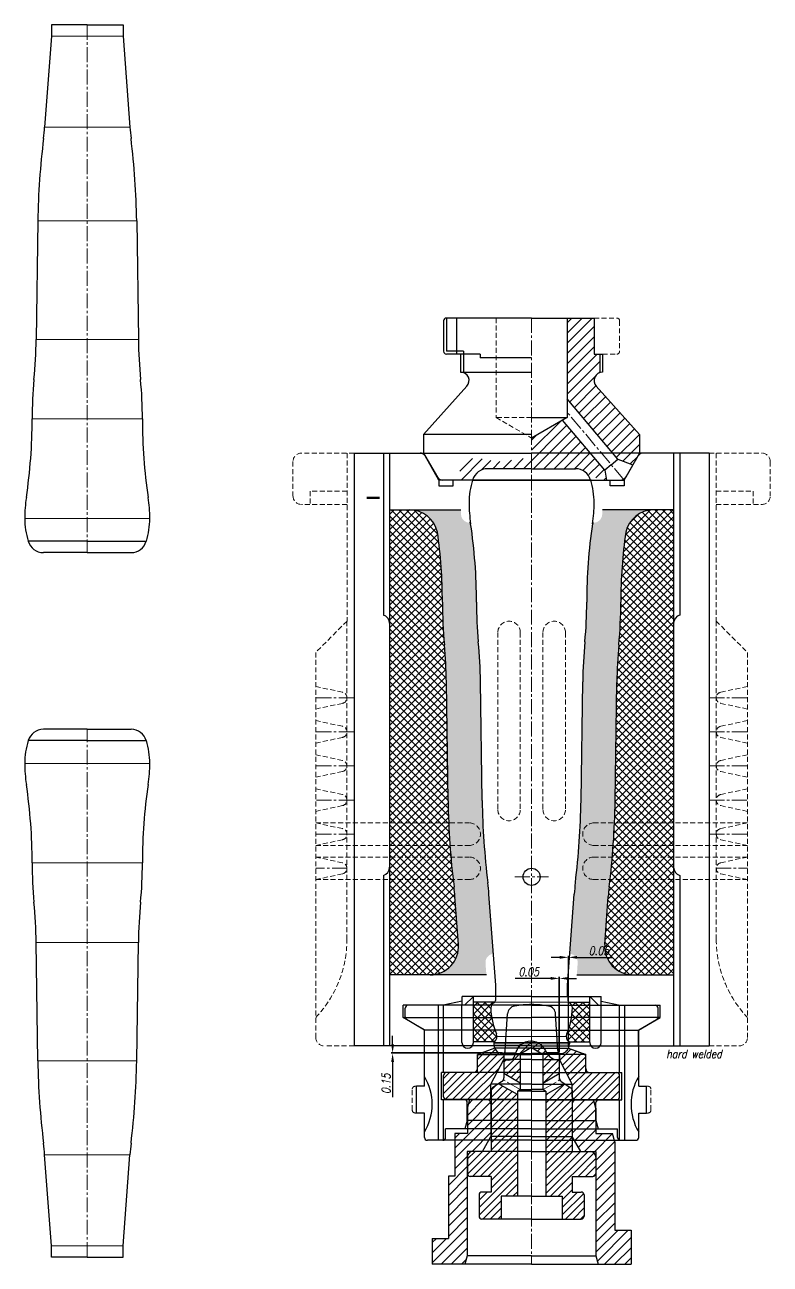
# Model space of a CAD drawing. Extents: x 459 to 1212, y 12 to 613.
# Drawn here: x 949.7 to 1212.1, y 41.4 to 477.5 of the extents above; entities that cross this region are included whole.
import ezdxf

# ---------------------------------------------------------------- set-up
doc = ezdxf.new("R2010")
doc.units = 0
doc.header["$LTSCALE"] = 7
doc.header["$MEASUREMENT"] = 0
doc.linetypes.add('CENTER2', pattern=[1.125, 0.75, -0.125, 0.125, -0.125])
doc.linetypes.add('HIDDEN', pattern=[0.375, 0.25, -0.125])
doc.layers.get('0').update_dxf_attribs({"linetype": 'CONTINUOUS', "lineweight": 15})
for name, color, linetype, lineweight in [('1', 1, 'CENTER2', 15), ('2', 2, 'HIDDEN', 15), ('3', 3, 'CONTINUOUS', 30), ('4', 5, 'CONTINUOUS', 50), ('8', 252, 'CONTINUOUS', 15)]:
    doc.layers.add(name, color=color, linetype=linetype, lineweight=lineweight)
doc.styles.add('ITALICT', font='ITALICT.shx', dxfattribs={"width": 0.8, "height": 3})
doc.dimstyles.get("Standard").update_dxf_attribs({"dimtxt": 3, "dimasz": 3, "dimexe": 0.5, "dimexo": 0.5, "dimgap": 0.8, "dimtad": 1, "dimdsep": 46, "dimtxsty": 'ITALICT', "dimcen": 0.09, "dimazin": 2, "dimtfac": 1, "dimtmove": 0, "dimatfit": 3, "dimfxl": 1, "dimtolj": 1, "dimtzin": 0, "dimarcsym": 0})

# ---------------------------------------------------------------- blocks, each defined once
blk = doc.blocks.new('PREDKALUP1')
at = {"layer": '8'}
h = blk.add_hatch(dxfattribs=at)
h.set_pattern_fill('ANSI37', color=256, scale=15)
h.set_pattern_definition([(45, (-399.1145, 0), (-1.3258252, 1.3258252), []), (135, (-399.1145, 0), (-1.3258252, -1.3258252), [])])
h.paths.add_polyline_path([(1285.85, 204.45), (1285.25, 246.15, 0.013271), (1284.88, 255.1), (1265.25, 269.06), (1265.25, 196.68), (1286.07, 196.68, -0.006987)])
h.paths.add_polyline_path([(1286.52, 188.75, -0.007136), (1286.07, 196.68), (1265.25, 196.68), (1265.25, 192.99), (1276.29, 188.75)])
h.paths.add_polyline_path([(1286.84, 184.68, -0.000027), (1286.84, 184.71), (1276.29, 188.75), (1265.25, 188.75), (1265.25, 184.68)])
h.paths.add_polyline_path([(1287.63, 176.75, -0.00716), (1286.84, 184.68), (1265.25, 184.68), (1265.25, 181.11), (1265.25, 176.75)])
h.paths.add_polyline_path([(1279.54, 143.22, 0.435851), (1289.51, 153.95), (1288.28, 170.74, 0.012585), (1287.94, 174.15, -0.002358), (1287.63, 176.75), (1265.25, 176.75), (1265.25, 143.22)])
h.paths.add_polyline_path([(1365.25, 176.75), (1342.86, 176.75, -0.002358), (1342.55, 174.15, 0.012585), (1342.22, 170.74), (1340.98, 153.95, 0.435851), (1350.96, 143.22), (1365.25, 143.22)])
h.paths.add_polyline_path([(1365.25, 181.11), (1365.25, 184.68), (1343.66, 184.68, -0.00716), (1342.86, 176.75), (1365.25, 176.75)])
h.paths.add_polyline_path([(1365.25, 188.75), (1343.98, 188.75, -0.003673), (1343.66, 184.68), (1365.25, 184.68)])
h.paths.add_polyline_path([(1365.25, 196.68), (1344.43, 196.68, -0.007136), (1343.98, 188.75), (1365.25, 188.75)])
h.paths.add_polyline_path([(1365.25, 196.68), (1365.25, 236.06), (1365.25, 266.93), (1365.25, 306.82), (1358.15, 306.82, 0.350126), (1348.4, 299.04, 0.03547), (1346.65, 274.32, -0.023169), (1345.95, 259.33, 0.019571), (1345.25, 246.15), (1344.65, 204.45, -0.006987), (1344.43, 196.68)])
h.paths.add_polyline_path([(1265.25, 192.99), (1265.25, 188.75), (1276.29, 188.75)])
h.paths.add_polyline_path([(1276.29, 188.75), (1286.84, 184.71, -0.003646), (1286.52, 188.75)])
h.paths.add_polyline_path([(1284.54, 259.33, -0.023169), (1283.85, 274.32, 0.03547), (1282.09, 299.04, 0.350126), (1272.34, 306.82), (1265.25, 306.82), (1265.25, 269.06), (1284.88, 255.1, 0.006298)])
h.paths.add_polyline_path([(1273.17, 237.52), (1273.17, 247.24), (1277.67, 247.24), (1277.67, 237.52)], flags=24)
h.paths.add_polyline_path([(1280.59, 160.26), (1286.14, 153.56), (1281.52, 149.73), (1275.97, 156.43)], flags=24)
h.paths.add_polyline_path([(1353.8, 237.52), (1353.8, 247.24), (1358.3, 247.24), (1358.3, 237.52)], flags=24)
h.paths.add_polyline_path([(1265.26, 297.49), (1271.65, 303.39), (1275.72, 298.99), (1269.33, 293.08)], flags=24)
h = blk.add_hatch(dxfattribs=at)
h.set_pattern_fill('DOTS', color=256, scale=15)
h.set_pattern_definition([(0, (-399.1145, 0), (0.46875, 0.9375), [0, -0.9375])])
h.paths.add_polyline_path([(1293.28, 184.68, -0.414214), (1297.25, 180.72, -0.414214), (1293.28, 176.75), (1287.63, 176.75, 0.002358), (1287.94, 174.15, -0.012585), (1288.28, 170.74), (1289.51, 153.95, -0.435851), (1279.54, 143.22), (1299.33, 143.22), (1299.02, 147.41, -0.414214), (1301.79, 150.62), (1300.25, 171.62, 0.012585), (1299.85, 175.63, -0.027321), (1297.85, 204.62), (1297.25, 246.32, 0.019571), (1296.49, 260.44, -0.023169), (1295.85, 274.32, 0.037092), (1293.8, 301.93, -0.001959), (1293.74, 302.32), (1293.41, 302.32, -0.390947), (1290.42, 305.08, -0.008225), (1290.31, 306.82), (1272.34, 306.82, -0.350126), (1282.09, 299.04, -0.03547), (1283.85, 274.32, 0.023169), (1284.54, 259.33, -0.000981), (1284.6, 258.67, -0.018589), (1285.25, 246.15), (1285.85, 204.45, 0.006987), (1286.07, 196.68), (1293.28, 196.68, -1), (1293.28, 188.75), (1286.52, 188.75, 0.003646), (1286.84, 184.68), (1286.91, 184.68)])
h.paths.add_polyline_path([(1293.28, 188.75, 1), (1293.28, 196.68), (1286.07, 196.68, 0.007136), (1286.52, 188.75)])
h.paths.add_polyline_path([(1293.28, 176.75, 0.414214), (1297.25, 180.72), (1286.91, 184.68), (1286.84, 184.68, 0.00716), (1287.63, 176.75)])
h.paths.add_polyline_path([(1297.25, 180.72, 0.414214), (1293.28, 184.68), (1286.91, 184.68)])
h.paths.add_polyline_path([(1336.7, 301.93, 0.037092), (1334.65, 274.32, -0.009196), (1334.55, 268.8, -0.01397), (1334, 260.44, 0.019571), (1333.25, 246.32), (1332.65, 204.62, -0.027321), (1330.64, 175.63, 0.012585), (1330.25, 171.62), (1328.71, 150.62, -0.414214), (1331.48, 147.41), (1331.17, 143.22), (1350.96, 143.22, -0.435851), (1340.98, 153.95), (1342.22, 170.74, -0.012585), (1342.55, 174.15, 0.002358), (1342.86, 176.75), (1337.21, 176.75, -1), (1337.21, 184.68), (1343.66, 184.68, 0.003673), (1343.98, 188.75), (1337.21, 188.75, -1), (1337.21, 196.68), (1344.43, 196.68, 0.006987), (1344.65, 204.45), (1345.25, 246.15, -0.019571), (1345.95, 259.33, 0.023169), (1346.65, 274.32, -0.03547), (1348.4, 299.04, -0.350126), (1358.15, 306.82), (1340.19, 306.82, -0.008225), (1340.08, 305.08, -0.390947), (1337.09, 302.32), (1336.76, 302.32, -0.001959)])
h.paths.add_polyline_path([(1344.43, 196.68), (1337.21, 196.68, 1), (1337.21, 188.75), (1343.98, 188.75, 0.007136)])
h.paths.add_polyline_path([(1337.21, 184.68, 1), (1337.21, 176.75), (1342.86, 176.75, 0.00716), (1343.66, 184.68)])
h.paths.add_polyline_path([(1290.1, 235.2), (1290.1, 245.3), (1293.85, 245.3), (1293.85, 235.2)], flags=24)
h.paths.add_polyline_path([(1289.12, 244.92), (1289.12, 252.26), (1291.74, 252.26), (1291.74, 244.92)], flags=24)
h.paths.add_polyline_path([(1288.88, 231.4), (1294.04, 231.47), (1294.13, 225.48), (1288.97, 225.4)], flags=24)
h.paths.add_polyline_path([(1336.46, 244.82), (1336.46, 252.16), (1339.08, 252.16), (1339.08, 244.82)], flags=24)
h.paths.add_polyline_path([(1337.43, 235.2), (1337.43, 245.3), (1341.18, 245.3), (1341.18, 235.2)], flags=24)
at = {"layer": '1'}
for p, q in [((1315.25, 326.82), (1315.25, 118.22)), ((1252.63, 240.72), (1239.25, 240.72)), ((1377.87, 240.72), (1391.25, 240.72)), ((1252.63, 228.72), (1239.25, 228.72)), ((1377.87, 228.72), (1391.25, 228.72)), ((1252.63, 216.72), (1239.25, 216.72)), ((1377.87, 216.72), (1391.25, 216.72)), ((1252.63, 204.72), (1239.25, 204.72)), ((1377.87, 204.72), (1391.25, 204.72)), ((1252.63, 192.72), (1239.25, 192.72)), ((1377.87, 192.72), (1391.25, 192.72)), ((1250.25, 180.72), (1239.25, 180.72)), ((1380.25, 180.72), (1391.25, 180.72)), ((1309.37, 177.72), (1321.14, 177.72))]:
    blk.add_line(p, q, dxfattribs=at)
at = {"layer": '2'}
for p, q in [((1231.25, 323.82), (1231.25, 311.72)), ((1252.75, 326.82), (1234.25, 326.82)), ((1250.3, 326.82), (1250.3, 267.72)), ((1377.75, 326.82), (1396.25, 326.82)), ((1380.2, 326.82), (1380.2, 267.72)), ((1399.25, 323.82), (1399.25, 311.72)), ((1250.3, 313.42), (1237.3, 313.42)), ((1237.3, 313.42), (1237.3, 308.72)), ((1380.2, 313.42), (1393.2, 313.42)), ((1393.2, 313.42), (1393.2, 308.72)), ((1250.3, 308.72), (1234.25, 308.72)), ((1380.2, 308.72), (1396.25, 308.72)), ((1250.3, 267.72), (1239.25, 256.67)), ((1250.25, 267.67), (1250.25, 155.77)), ((1380.2, 267.72), (1391.25, 256.67)), ((1380.25, 267.67), (1380.25, 155.77)), ((1303.35, 263.72), (1303.35, 201.37)), ((1311.25, 263.72), (1311.25, 201.37)), ((1319.25, 263.72), (1319.25, 201.37)), ((1327.15, 263.72), (1327.15, 201.37)), ((1239.25, 256.67), (1239.25, 121.22)), ((1391.25, 256.67), (1391.25, 121.22)), ((1248.66, 242.68), (1239.25, 244.68)), ((1381.83, 242.68), (1391.25, 244.68)), ((1248.66, 238.76), (1239.25, 236.76)), ((1381.83, 238.76), (1391.25, 236.76)), ((1248.66, 230.68), (1239.25, 232.68)), ((1381.83, 230.68), (1391.25, 232.68)), ((1248.66, 226.76), (1239.25, 224.76)), ((1381.83, 226.76), (1391.25, 224.76)), ((1248.66, 218.68), (1239.25, 220.68)), ((1381.83, 218.68), (1391.25, 220.68)), ((1248.66, 214.76), (1239.25, 212.76)), ((1381.83, 214.76), (1391.25, 212.76)), ((1248.66, 206.68), (1239.25, 208.68)), ((1381.83, 206.68), (1391.25, 208.68)), ((1248.66, 202.76), (1239.25, 200.76)), ((1381.83, 202.76), (1391.25, 200.76)), ((1248.66, 194.68), (1239.25, 196.68)), ((1239.25, 196.68), (1293.28, 196.68)), ((1391.25, 196.68), (1337.21, 196.68)), ((1381.83, 194.68), (1391.25, 196.68)), ((1248.66, 190.76), (1239.25, 188.76)), ((1239.25, 188.75), (1293.28, 188.75)), ((1391.25, 188.75), (1337.21, 188.75)), ((1381.83, 190.76), (1391.25, 188.76)), ((1248.66, 182.68), (1239.25, 184.68)), ((1239.25, 184.68), (1293.28, 184.68)), ((1391.25, 184.68), (1337.21, 184.68)), ((1381.83, 182.68), (1391.25, 184.68)), ((1248.66, 178.76), (1239.25, 176.76)), ((1239.25, 176.75), (1293.28, 176.75)), ((1391.25, 176.75), (1337.21, 176.75)), ((1381.83, 178.76), (1391.25, 176.76)), ((1252.75, 118.22), (1242.25, 118.22)), ((1377.75, 118.22), (1388.25, 118.22))]:
    blk.add_line(p, q, dxfattribs=at)
for centre, radius, start, end in [((1234.25, 323.82), 3, 90, 180), ((1396.25, 323.82), 3, 0, 90), ((1234.25, 311.72), 3, 180, 270), ((1396.25, 311.72), 3, 270, 0), ((1307.3, 263.72), 3.95, 0, 180), ((1323.2, 263.72), 3.95, 0, 180), ((1248.25, 240.72), 2, 282, 78), ((1382.25, 240.72), 2, 102, 258), ((1248.25, 228.72), 2, 282, 78), ((1382.25, 228.72), 2, 102, 258), ((1248.25, 216.72), 2, 282, 78), ((1382.25, 216.72), 2, 102, 258), ((1248.25, 204.72), 2, 282, 78), ((1382.25, 204.72), 2, 102, 258), ((1307.3, 201.37), 3.95, 180, 0), ((1323.2, 201.37), 3.95, 180, 0), ((1293.28, 192.72), 3.96, 270, 90), ((1337.21, 192.72), 3.96, 90, 270), ((1248.25, 192.72), 2, 282, 78), ((1382.25, 192.72), 2, 102, 258), ((1293.28, 180.72), 3.96, 270, 90), ((1337.21, 180.72), 3.96, 90, 270), ((1248.25, 180.72), 2, 282, 78), ((1382.25, 180.72), 2, 102, 258), ((1210.25, 155.77), 40, 316.4688, 0), ((1420.25, 155.77), 40, 180, 223.5312), ((1242.25, 121.22), 3, 180, 270), ((1388.25, 121.22), 3, 270, 0)]:
    blk.add_arc(centre, radius, start, end, dxfattribs=at)
at = {"layer": '3'}
for p, q in [((1252.75, 326.82), (1252.75, 118.22)), ((1252.75, 326.82), (1315.25, 326.82)), ((1263.06, 326.82), (1263.06, 269.82)), ((1265.25, 326.82), (1265.25, 118.22)), ((1282.65, 317.32), (1277.74, 325.82)), ((1377.75, 326.82), (1315.25, 326.82)), ((1347.85, 317.32), (1352.76, 325.82)), ((1365.25, 326.82), (1365.25, 118.22)), ((1367.43, 326.82), (1367.43, 269.82)), ((1377.75, 326.82), (1377.75, 118.22)), ((1315.25, 317.32), (1282.65, 317.32)), ((1282.65, 317.32), (1282.65, 315.32)), ((1282.65, 315.32), (1287.65, 315.32)), ((1287.65, 315.32), (1287.65, 317.32)), ((1315.25, 317.32), (1347.85, 317.32)), ((1342.85, 315.32), (1342.85, 317.32)), ((1347.85, 315.32), (1342.85, 315.32)), ((1347.85, 317.32), (1347.85, 315.32)), ((1265.25, 306.82), (1290.31, 306.82)), ((1365.25, 306.82), (1340.19, 306.82)), ((1293.74, 302.32), (1293.41, 302.32)), ((1336.76, 302.32), (1337.09, 302.32)), ((1285.85, 204.45), (1285.25, 246.15)), ((1297.85, 204.62), (1297.25, 246.32)), ((1332.65, 204.62), (1333.25, 246.32)), ((1344.65, 204.45), (1345.25, 246.15)), ((1263.06, 178.22), (1263.06, 118.22)), ((1367.43, 178.22), (1367.43, 118.22)), ((1289.51, 153.95), (1288.28, 170.74)), ((1302.6, 139.62), (1300.25, 171.62)), ((1327.9, 139.62), (1330.25, 171.62)), ((1340.98, 153.95), (1342.22, 170.74)), ((1299.33, 143.22), (1265.25, 143.22)), ((1302.6, 135.62), (1302.6, 139.62)), ((1327.9, 135.62), (1327.9, 139.62)), ((1331.17, 143.22), (1365.25, 143.22)), ((1315.25, 135.62), (1290.75, 135.62)), ((1290.75, 132.52), (1290.75, 135.62)), ((1315.25, 135.62), (1339.75, 135.62)), ((1339.75, 132.52), (1339.75, 135.62)), ((1315.25, 132.52), (1270, 132.52)), ((1270, 128.21), (1270, 132.52)), ((1290.75, 134.02), (1284.09, 132.52)), ((1315.25, 132.52), (1360.5, 132.52)), ((1339.75, 134.02), (1346.4, 132.52)), ((1360.5, 128.21), (1360.5, 132.52)), ((1270, 128.21), (1315.25, 128.21)), ((1277.6, 123.82), (1270, 128.21)), ((1360.5, 128.21), (1315.25, 128.21)), ((1352.9, 123.82), (1360.5, 128.21)), ((1315.25, 123.82), (1277.6, 123.82)), ((1277.6, 118.22), (1277.6, 123.82)), ((1315.25, 123.82), (1352.9, 123.82)), ((1352.9, 118.22), (1352.9, 123.82)), ((1315.25, 118.22), (1252.75, 118.22)), ((1315.25, 118.22), (1377.75, 118.22))]:
    blk.add_line(p, q, dxfattribs=at)
blk.add_circle((1315.25, 177.72), 3, dxfattribs=at)
for centre, radius, start, end in [((1276.01, 324.82), 2, 30, 90), ((1354.49, 324.82), 2, 90, 150), ((1320.51, 309.32), 27.27, 162.9385, 180), ((1309.98, 309.32), 27.27, 0, 17.0615), ((1272.34, 296.82), 10, 12.8141, 90), ((1343.25, 309.32), 50, 180, 188.4969), ((1287.25, 309.32), 50, 351.5031, 0), ((1358.15, 296.82), 10, 90, 167.1859), ((1108.97, 274.32), 186.88, 0, 8.4969), ((1521.52, 274.32), 186.88, 171.5031, 180), ((1108.97, 274.32), 174.88, 0, 8.1257), ((1521.52, 274.32), 174.88, 171.8743, 180), ((1445.85, 274.32), 162, 180, 185.309), ((1445.85, 274.32), 150, 180, 185.309), ((1184.65, 274.32), 150, 354.691, 0), ((1184.65, 274.32), 162, 354.691, 0), ((1262.25, 266.93), 3, 0, 74.2131), ((1368.25, 266.93), 3, 105.7869, 180), ((1116.55, 243.72), 168.71, 0.8243, 5.309), ((1116.55, 243.72), 180.71, 0.8243, 5.309), ((1513.94, 243.72), 180.71, 174.691, 179.1757), ((1513.94, 243.72), 168.71, 174.691, 179.1757), ((1563.96, 208.45), 278.14, 180.8243, 187.0842), ((1563.96, 208.45), 266.14, 180.8243, 187.0842), ((1066.54, 208.45), 266.14, 352.9158, 359.1757), ((1066.54, 208.45), 278.14, 352.9158, 359.1757), ((1262.25, 181.11), 3, 285.7869, 0), ((1368.25, 181.11), 3, 180, 254.2131), ((1220.46, 165.76), 80, 4.2001, 7.0842), ((1410.03, 165.76), 80, 172.9158, 175.7999), ((1220.46, 165.76), 68, 4.2001, 7.0842), ((1410.03, 165.76), 68, 172.9158, 175.7999), ((1279.54, 153.22), 10, 270, 4.2001), ((1350.96, 153.22), 10, 175.7999, 270)]:
    blk.add_arc(centre, radius, start, end, dxfattribs=at)
at = {"layer": '4'}
blk.add_line((1261.72, 311.1), (1257.24, 311.1), dxfattribs=at)
at = {"layer": '8', "style": 'ITALICT', "width": 0.8}
blk.add_text('hard welded', height=3, dxfattribs=at).set_placement((1362.66, 113.9))
blk = doc.blocks.new('DNO_PREDKALUPA')
at = {"layer": '8'}
h = blk.add_hatch(dxfattribs=at)
h.set_pattern_fill('ANSI31', color=4, scale=0.8)
h.set_pattern_definition([(45, (602.5076, 111.166), (-1.796051, 1.796051), [])])
edge = h.paths.add_edge_path()
edge.add_spline(control_points=[(1292.51, 414.58), (1290.81, 414.22), (1287.6, 414.64), (1280.71, 412.08), (1274.05, 415.62), (1266.4, 413.03), (1267.46, 409.17), (1267.21, 407.31), (1267.1, 406.8)], knot_values=[2.115937, 2.115937, 2.115937, 2.115937, 5.334421, 11.855546, 22.754047, 27.225737, 31.226306, 32.790647, 32.790647, 32.790647, 32.790647], degree=3, periodic=0)
edge.add_line((1267.1, 406.8), (1269.76, 406.8))
edge.add_arc((1271.76, 406.8), 2, 63.6977, 180, ccw=False)
edge.add_arc((1277.05, 405.3), 5.5, 90, 143.222, ccw=False)
edge.add_line((1277.05, 410.8), (1292.51, 410.8))
edge.add_line((1292.51, 410.8), (1292.51, 414.58))
h.paths.add_polyline_path([(1292.51, 421.58), (1292.51, 416.24), (1292.51, 414.58), (1292.51, 410.8), (1307.97, 410.8, -0.236491), (1312.38, 408.59, -0.556035), (1315.26, 406.8), (1318.87, 406.8), (1318.26, 410.23), (1303.44, 427.89)])
h.paths.add_polyline_path([(1316.51, 444.63), (1316.51, 451.1), (1314.51, 451.1), (1314.51, 463.8), (1305.01, 463.8), (1305.01, 435.36), (1322.86, 414.09), (1328.16, 412.16), (1330.51, 416.24), (1330.51, 422.8), (1315.28, 439.79, -0.533932)])
at = {"layer": '1', "color": 4}
for p, q in [((1292.51, 463.8), (1292.51, 406.8)), ((1325.06, 406.8), (1305.01, 430.69))]:
    blk.add_line(p, q, dxfattribs=at)
at = {"layer": '2', "color": 4}
for p, q in [((1280.01, 463.8), (1280.01, 428.8)), ((1314.51, 463.8), (1322.51, 463.8)), ((1323.51, 462.8), (1323.51, 452.1)), ((1317.51, 451.1), (1322.51, 451.1)), ((1292.51, 428.8), (1280.01, 428.8)), ((1280.01, 428.8), (1292.51, 421.58)), ((1259.38, 407.8), (1259.96, 406.8)), ((1261.12, 406.8), (1259.96, 406.8)), ((1323.91, 406.8), (1325.06, 406.8)), ((1325.64, 407.8), (1325.06, 406.8))]:
    blk.add_line(p, q, dxfattribs=at)
for centre, start, end in [((1322.51, 462.8), 0, 90), ((1322.51, 452.1), 270, 0)]:
    blk.add_arc(centre, 1, start, end, dxfattribs=at)
at = {"layer": '3', "color": 4}
for p, q in [((1261.51, 462.8), (1261.51, 452.1)), ((1292.51, 463.8), (1262.51, 463.8)), ((1262.51, 463.8), (1262.51, 452.1)), ((1266.16, 451.1), (1266.16, 463.8)), ((1292.51, 463.8), (1314.51, 463.8)), ((1305.01, 463.8), (1305.01, 428.8)), ((1314.51, 463.8), (1314.51, 451.1)), ((1268.51, 452.1), (1262.51, 452.1)), ((1274.36, 451.1), (1262.51, 451.1)), ((1267.51, 451.1), (1267.51, 444.8)), ((1268.51, 452.1), (1268.51, 444.63)), ((1274.36, 451.1), (1274.36, 449.8)), ((1292.51, 449.8), (1274.36, 449.8)), ((1314.51, 451.1), (1317.51, 451.1)), ((1316.51, 451.1), (1316.51, 444.63)), ((1317.51, 451.1), (1317.51, 444.8)), ((1267.51, 444.8), (1278.51, 444.8)), ((1267.51, 444.8), (1292.51, 444.8)), ((1254.51, 422.8), (1269.75, 439.79)), ((1330.51, 422.8), (1315.28, 439.79)), ((1322.86, 414.09), (1305.01, 435.36)), ((1292.51, 428.8), (1305.01, 428.8)), ((1305.01, 428.8), (1292.51, 421.58)), ((1318.26, 410.23), (1303.44, 427.89)), ((1254.51, 422.8), (1254.51, 416.24)), ((1290.4, 422.8), (1254.51, 422.8)), ((1292.51, 422.8), (1254.51, 422.8)), ((1330.51, 422.8), (1330.51, 416.24)), ((1254.51, 416.24), (1259.38, 407.8)), ((1254.51, 416.24), (1292.51, 416.24)), ((1330.51, 416.24), (1325.64, 407.8)), ((1292.51, 410.8), (1277.05, 410.8)), ((1292.51, 410.8), (1307.97, 410.8)), ((1320.56, 412.16), (1318.26, 410.23)), ((1318.26, 410.23), (1318.87, 406.8)), ((1320.56, 412.16), (1322.86, 414.09)), ((1322.86, 414.09), (1328.16, 412.16)), ((1292.51, 406.8), (1261.12, 406.8)), ((1271.56, 406.8), (1292.51, 406.8)), ((1292.51, 406.8), (1323.91, 406.8)), ((1313.46, 406.8), (1292.51, 406.8))]:
    blk.add_line(p, q, dxfattribs=at)
for centre, radius, start, end in [((1262.51, 462.8), 1, 90, 180), ((1262.51, 452.1), 1, 180, 270), ((1267.51, 441.8), 3, 318.1321, 90), ((1317.51, 441.8), 3, 90, 221.8679), ((1277.05, 405.3), 5.5, 90, 164.1734), ((1307.97, 405.3), 5.5, 15.8266, 90), ((1261.12, 408.8), 2, 210, 270), ((1323.91, 408.8), 2, 270, 330)]:
    blk.add_arc(centre, radius, start, end, dxfattribs=at)
blk = doc.blocks.new('GRLO')
at = {"layer": '8'}
h = blk.add_hatch(dxfattribs=at)
h.set_pattern_fill('ANSI37', color=256, scale=15)
h.set_pattern_definition([(45, (371.9697, -211.6776), (-1.325825, 1.325825), []), (135, (371.9697, -211.6776), (-1.325825, -1.325825), [])])
h.paths.add_polyline_path([(574.48, 135.42), (567.16, 135.42, -0.049118), (567.09, 135.35, 0.337147), (566.37, 132.54, -0.093542), (568.33, 123.47, -0.296874), (567.18, 121.61, 0.101353), (566.93, 121.42), (574.48, 121.42)])
h.paths.add_polyline_path([(541.59, 132.54, 0.337147), (540.87, 135.35, -0.049118), (540.8, 135.42), (533.48, 135.42), (533.48, 121.42), (541.03, 121.42, 0.101353), (540.77, 121.61, -0.296874), (539.63, 123.47, -0.093542)])
at = {"layer": '1'}
for p in [(553.98, 170.02), (553.98, 135.22), (553.98, 134.62)]:
    blk.add_line(p, (553.98, 119.42), dxfattribs=at)
at = {"layer": '2'}
for p, q in [((511.98, 159.42), (511.98, 152.02)), ((512.98, 160.42), (513.48, 160.42)), ((594.48, 160.42), (594.98, 160.42)), ((595.98, 159.42), (595.98, 152.02)), ((512.98, 151.02), (513.48, 151.02)), ((594.48, 151.02), (594.98, 151.02))]:
    blk.add_line(p, q, dxfattribs=at)
for centre, start, end in [((512.98, 159.42), 90, 180), ((594.98, 159.42), 0, 90), ((512.98, 152.02), 180, 270), ((594.98, 152.02), 270, 0)]:
    blk.add_arc(centre, 1, start, end, dxfattribs=at)
at = {"layer": '3'}
for p, q in [((516.28, 169.02), (516.28, 160.42)), ((553.98, 170.02), (517.28, 170.02)), ((521.18, 170.02), (521.18, 128.72)), ((522.98, 170.02), (522.98, 155.74)), ((523.73, 169.02), (523.73, 166.02)), ((553.98, 166.02), (523.73, 166.02)), ((531.33, 163.02), (530.52, 166.02)), ((553.98, 170.02), (590.68, 170.02)), ((553.98, 166.02), (584.23, 166.02)), ((576.63, 163.02), (577.43, 166.02)), ((584.23, 169.02), (584.23, 166.02)), ((584.98, 169.99), (584.98, 155.74)), ((586.78, 170.02), (586.78, 122.52)), ((591.68, 169.02), (591.68, 160.42)), ((553.98, 163.02), (531.33, 163.02)), ((531.33, 163.02), (531.33, 156.72)), ((553.98, 163.02), (576.63, 163.02)), ((576.63, 163.02), (576.63, 156.72)), ((513.48, 160.42), (513.48, 151.02)), ((516.28, 160.42), (513.48, 160.42)), ((591.68, 160.42), (594.48, 160.42)), ((594.48, 160.42), (594.48, 151.02)), ((553.98, 155.74), (522.23, 155.74)), ((522.23, 155.74), (522.23, 146.22)), ((553.98, 155.74), (585.73, 155.74)), ((585.73, 155.74), (585.73, 146.22)), ((516.28, 151.02), (513.48, 151.02)), ((516.28, 151.02), (516.28, 131.12)), ((591.68, 151.02), (594.48, 151.02)), ((591.68, 151.02), (591.68, 131.12)), ((521.18, 145.93), (521.18, 122.52)), ((553.98, 146.22), (522.23, 146.22)), ((522.98, 146.22), (522.98, 122.52)), ((534.93, 144.72), (534.93, 139.83)), ((553.98, 146.22), (585.73, 146.22)), ((573.03, 144.72), (573.03, 139.83)), ((584.98, 146.22), (584.98, 122.52)), ((540.99, 137.62), (534.93, 139.83)), ((534.93, 139.83), (553.98, 139.83)), ((573.03, 139.83), (553.98, 139.83)), ((566.97, 137.62), (573.03, 139.83)), ((529.48, 135.62), (529.48, 122.52)), ((533.48, 135.62), (533.48, 119.42)), ((540.88, 135.42), (533.48, 135.42)), ((540.68, 135.75), (540.68, 136.07)), ((553.98, 137.62), (540.99, 137.62)), ((553.98, 137.62), (566.97, 137.62)), ((567.16, 135.42), (574.48, 135.42)), ((567.28, 135.75), (567.28, 136.07)), ((574.48, 135.62), (574.48, 119.42)), ((578.48, 135.62), (578.48, 122.52)), ((516.28, 131.12), (509.98, 127.48)), ((591.68, 131.12), (597.98, 127.48)), ((509.48, 126.62), (509.48, 123.52)), ((598.48, 126.62), (598.48, 123.52)), ((530.38, 122.52), (510.48, 122.52)), ((533.48, 119.42), (530.38, 122.52)), ((574.48, 119.42), (577.58, 122.52)), ((577.58, 122.52), (597.48, 122.52)), ((541.03, 121.42), (533.48, 121.42)), ((553.98, 119.42), (533.48, 119.42)), ((541.23, 119.42), (541.23, 120.89)), ((553.98, 119.42), (574.48, 119.42)), ((566.73, 119.42), (566.73, 120.89)), ((566.93, 121.42), (574.48, 121.42))]:
    blk.add_line(p, q, dxfattribs=at)
for centre, radius, start, end in [((517.28, 169.02), 1, 90, 180), ((499.98, 157.32), 19, 329.081, 30.919), ((522.73, 169.02), 1, 0, 90), ((585.23, 169.02), 1, 90, 180), ((607.98, 157.32), 19, 149.081, 210.919), ((590.68, 169.02), 1, 0, 90), ((530.33, 156.74), 1, 270, 0), ((577.63, 156.74), 1, 180, 270), ((533.43, 144.72), 1.5, 0, 90), ((574.53, 144.72), 1.5, 90, 180), ((531.48, 135.62), 2, 0, 180), ((544.68, 136.07), 4, 157.201, 180), ((541.18, 135.75), 0.5, 180, 231.6335), ((539.38, 133.47), 2.4, 337.1079, 51.6335), ((568.58, 133.47), 2.4, 128.3665, 202.8921), ((563.28, 136.07), 4, 0, 22.799), ((566.78, 135.75), 0.5, 308.3665, 0), ((576.48, 135.62), 2, 0, 180), ((564.62, 122.81), 25, 157.1079, 178.4839), ((543.34, 122.81), 25, 1.5161, 22.8921), ((510.48, 126.62), 1, 120, 180), ((597.48, 126.62), 1, 0, 60), ((510.48, 123.52), 1, 180, 270), ((541.63, 123.42), 2, 178.4839, 244.6231), ((566.33, 123.42), 2, 295.3769, 1.5161), ((597.48, 123.52), 1, 270, 0), ((540.43, 120.89), 0.8, 0, 64.6231), ((567.53, 120.89), 0.8, 115.3769, 180)]:
    blk.add_arc(centre, radius, start, end, dxfattribs=at)
at = {"layer": '8'}
for p, q in [((540.68, 136.07), (553.98, 136.07)), ((553.98, 135.57), (540.71, 135.57)), ((567.28, 136.07), (553.98, 136.07)), ((553.98, 135.57), (567.25, 135.57)), ((553.98, 133.47), (541.78, 133.47)), ((553.98, 133.47), (566.18, 133.47)), ((566.93, 121.42), (541.03, 121.42)), ((553.98, 121.42), (566.93, 121.42))]:
    blk.add_line(p, q, dxfattribs=at)
blk = doc.blocks.new('PRSTEN')
at = {"layer": '8'}
h = blk.add_hatch(dxfattribs=at)
h.set_pattern_fill('ANSI31', color=2, scale=15)
h.set_pattern_definition([(45, (-108.1023, -35.2398), (-1.325825, 1.325825), [])])
h.paths.add_polyline_path([(554.68, 221.83, -0.003079), (554.71, 221.84), (555.44, 221.84), (555.44, 224.04), (550.94, 232.64), (550.94, 237.14, 0.414214), (549.94, 238.14), (535.24, 238.14, 0.414214), (534.24, 237.14), (534.24, 233.39), (534.24, 229.64, 0.414214), (535.24, 228.64), (546.2, 228.64), (546.2, 222.96, 0.315299), (546.86, 222.02), (552.31, 220.04, -0.059518), (552.77, 220.86, -0.234874)])
h.paths.add_polyline_path([(575.04, 223.68, -0.596604), (579.1, 221.49, -0.122479), (578.8, 220.26), (583.62, 222.02, 0.315299), (584.28, 222.96), (584.28, 228.64), (595.24, 228.64, 0.414214), (596.24, 229.64), (596.24, 237.14, 0.414214), (595.24, 238.14), (580.54, 238.14, 0.414214), (579.54, 237.14), (579.54, 232.64), (575.04, 224.04)])
h.paths.add_polyline_path([(579.1, 221.49, 0.596604), (575.04, 223.68), (575.04, 221.84), (575.78, 221.84, -0.238125), (577.71, 220.86, -0.059518), (578.18, 220.04), (578.8, 220.26, 0.122479)])
at = {"layer": '1', "color": 2}
for p, q in [((565.24, 238.14), (565.24, 220.04)), ((565.24, 221.54), (565.24, 220.64)), ((565.24, 221.54), (565.24, 220.64)), ((565.24, 221.54), (565.24, 220.64)), ((565.24, 220.04), (565.24, 221.54))]:
    blk.add_line(p, q, dxfattribs=at)
at = {"layer": '3', "color": 2}
for p, q in [((534.24, 237.14), (534.24, 229.64)), ((565.24, 238.14), (535.24, 238.14)), ((550.94, 237.14), (550.94, 232.64)), ((565.24, 238.14), (595.24, 238.14)), ((579.54, 237.14), (579.54, 232.64)), ((596.24, 237.14), (596.24, 229.64)), ((565.24, 232.64), (550.94, 232.64)), ((550.94, 232.64), (555.44, 224.04)), ((565.24, 232.64), (579.54, 232.64)), ((579.54, 232.64), (575.04, 224.04)), ((546.2, 228.64), (535.24, 228.64)), ((546.2, 228.64), (546.2, 222.96)), ((584.28, 228.64), (584.28, 222.96)), ((584.28, 228.64), (595.24, 228.64)), ((565.24, 224.04), (555.44, 224.04)), ((555.44, 221.84), (555.44, 224.04)), ((565.24, 224.04), (575.04, 224.04)), ((575.04, 221.84), (575.04, 224.04)), ((552.31, 220.04), (546.86, 222.02)), ((565.24, 220.04), (552.31, 220.04)), ((555.69, 221.84), (554.71, 221.84)), ((555.69, 221.84), (565.24, 221.84)), ((574.79, 221.84), (565.24, 221.84)), ((565.24, 220.04), (578.18, 220.04)), ((574.79, 221.84), (575.78, 221.84)), ((578.18, 220.04), (583.62, 222.02))]:
    blk.add_line(p, q, dxfattribs=at)
for centre, radius, start, end in [((535.24, 237.14), 1, 90, 180), ((549.94, 237.14), 1, 0, 90), ((580.54, 237.14), 1, 90, 180), ((595.24, 237.14), 1, 0, 90), ((535.24, 229.64), 1, 180, 270), ((595.24, 229.64), 1, 270, 0), ((547.2, 222.96), 1, 180, 250), ((583.28, 222.96), 1, 290, 0), ((555.99, 218.49), 4, 143.5764, 157.201), ((554.71, 219.44), 2.4, 90, 143.5764), ((575.78, 219.44), 2.4, 36.4236, 90), ((574.49, 218.49), 4, 22.799, 36.4236)]:
    blk.add_arc(centre, radius, start, end, dxfattribs=at)
blk = doc.blocks.new('A$C675E1188')
at = {"layer": '8'}
h = blk.add_hatch(dxfattribs=at)
h.set_pattern_fill('ANSI31', color=4, scale=0.8)
h.set_pattern_definition([(45, (-827.2272, -226.0554), (-1.796051, 1.796051), [])])
h.paths.add_polyline_path([(-17.3, -18.2), (-14.3, -13), (-14.3, -1.5, 0.414214), (-15.8, 0), (-21.8, 0), (-22.6, -2.99), (-22.6, -11.9), (-27, -11.9), (-27, -26.9), (-29.3, -26.9), (-29.3, -48.8), (-35, -48.8), (-35, -57.9), (-23.45, -57.9), (-22.65, -54.9), (-22.65, -18.2)])
h.paths.add_polyline_path([(29.3, -14.89), (28.5, -11.9), (22.6, -11.9), (22.6, -2.99), (21.8, 0), (15.8, 0, 0.414214), (14.3, -1.5), (14.3, -13), (17.3, -18.2), (22.65, -18.2), (22.65, -54.9), (23.45, -57.9), (35, -57.9), (35, -45.9), (29.3, -45.9)])
at = {"layer": '1', "color": 4}
blk.add_line((0, 0), (0, -57.9), dxfattribs=at)
at = {"layer": '3', "color": 4}
for p, q in [((0, 0), (-21.8, 0)), ((0, 0), (21.8, 0)), ((-22.6, -2.99), (-21.8, 0)), ((-22.6, -2.99), (-22.6, -11.9)), ((-14.3, -1.5), (-14.3, -13)), ((14.3, -1.5), (14.3, -13)), ((22.6, -2.99), (21.8, 0)), ((22.6, -2.99), (22.6, -11.9)), ((-22.6, -11.9), (-27, -11.9)), ((-27, -11.9), (-27, -26.9)), ((-17.3, -18.2), (-14.3, -13)), ((0, -13), (-14.3, -13)), ((0, -13), (14.3, -13)), ((17.3, -18.2), (14.3, -13)), ((22.6, -11.9), (28.5, -11.9)), ((29.3, -14.89), (28.5, -11.9)), ((29.3, -14.89), (29.3, -45.9)), ((0, -18.2), (-22.65, -18.2)), ((-22.65, -18.2), (-22.65, -54.9)), ((0, -18.2), (22.65, -18.2)), ((22.65, -18.2), (22.65, -54.9)), ((22.65, -19.2), (22.65, -54.9)), ((-27, -26.9), (-29.3, -26.9)), ((-29.3, -26.9), (-29.3, -48.8)), ((29.3, -45.9), (35, -45.9)), ((35, -45.9), (35, -57.9)), ((-35, -48.8), (-35, -57.9)), ((-35, -48.8), (-29.3, -48.8)), ((-22.65, -54.9), (-23.45, -57.9)), ((0, -54.9), (-22.65, -54.9)), ((0, -54.9), (22.65, -54.9)), ((22.65, -54.9), (23.45, -57.9)), ((0, -57.9), (-35, -57.9)), ((0, -57.9), (35, -57.9))]:
    blk.add_line(p, q, dxfattribs=at)
for centre, start, end in [((-15.8, -1.5), 0, 90), ((15.8, -1.5), 90, 180)]:
    blk.add_arc(centre, 1.5, start, end, dxfattribs=at)
blk = doc.blocks.new('JEZGRENIK')
at = {"layer": '8'}
h = blk.add_hatch(dxfattribs=at)
h.set_pattern_fill('ANSI31', color=1, scale=15, angle=180)
h.set_pattern_definition([(225, (1353.4008, 248.4977), (1.325825, -1.325825), [])])
h.paths.add_polyline_path([(822.08, 66.99), (822.08, 31.2), (828.69, 27.39), (830.89, 28.86, 0.250765), (831.33, 29.69), (831.33, 51.19), (837.68, 51.19, 0.414214), (839.68, 53.19), (839.68, 58.99, 0.414214), (838.68, 59.99), (831.33, 59.99), (831.33, 65.49), (834.58, 65.49, 0.414214), (835.58, 66.49), (835.58, 73.99, 0.414214), (834.58, 74.99), (827.83, 74.99), (827.83, 66.99)])
h.paths.add_polyline_path([(823.98, 35.3), (816.69, 28.36), (812.55, 32.71), (819.85, 39.65)], flags=9)
h.paths.add_polyline_path([(799.58, 74.99, 0.414214), (798.58, 73.99), (798.58, 69.75), (798.58, 66.49, 0.414214), (799.58, 65.49), (802.83, 65.49), (802.83, 59.99), (795.48, 59.99, 0.414214), (794.48, 58.99), (794.48, 53.19, 0.414214), (796.48, 51.19), (802.83, 51.19), (802.83, 29.69, 0.250765), (803.28, 28.86), (805.47, 27.39), (812.08, 31.2), (812.08, 66.99), (806.33, 66.99), (806.33, 74.99)])
edge = h.paths.add_edge_path()
edge.add_line((821.08, 27.16), (821.08, 16.99))
edge.add_line((821.08, 16.99), (817.08, 14.68))
edge.add_line((817.08, 14.68), (817.08, 12.32))
edge.add_spline(control_points=[(817.08, 12.32), (818.74, 12.29), (822.5, 13.72), (822.85, 19.34), (825.6, 19.07), (826.83, 18.83)], knot_values=[0.690406, 0.690406, 0.690406, 0.690406, 5.236382, 10.45959, 13.087692, 13.087692, 13.087692, 13.087692], degree=3, periodic=0)
edge.add_line((826.83, 18.83), (826.83, 23.84))
edge.add_line((826.83, 23.84), (821.08, 27.16))
edge = h.paths.add_edge_path()
edge.add_spline(control_points=[(807.33, 19.16), (808.52, 19), (811.64, 18.21), (812.89, 13.16), (816.22, 12.34), (817.08, 12.32)], knot_values=[13.087692, 13.087692, 13.087692, 13.087692, 15.819621, 22.875222, 25.250909, 25.250909, 25.250909, 25.250909], degree=3, periodic=0)
edge.add_line((817.08, 12.32), (817.08, 14.68))
edge.add_line((817.08, 14.68), (813.08, 16.99))
edge.add_line((813.08, 16.99), (813.08, 27.16))
edge.add_line((813.08, 27.16), (807.33, 23.84))
edge.add_line((807.33, 23.84), (807.33, 19.16))
at = {"color": 1}
blk.add_open_spline([(826.83, 18.83), (825.6, 19.07), (822.85, 19.34), (822.44, 12.64), (813.36, 11.28), (811.64, 18.21), (808.52, 19), (807.33, 19.16)], degree=3, knots=[0.690406, 0.690406, 0.690406, 0.690406, 3.318508, 8.541716, 15.463379, 22.51898, 25.250909, 25.250909, 25.250909, 25.250909], dxfattribs=at)
at = {"layer": '1', "color": 1}
for p, q in [((817.08, -0.46), (817.08, 74.99)), ((813.03, 29.44), (807.33, 26.15)), ((821.13, 29.44), (826.83, 26.15))]:
    blk.add_line(p, q, dxfattribs=at)
at = {"layer": '2', "color": 1}
for p, q in [((802.83, 29.15), (802.83, 29.69)), ((803.28, 28.86), (802.83, 29.15)), ((807.33, 26.15), (806.66, 26.6)), ((826.83, 26.15), (827.5, 26.6)), ((830.89, 28.86), (831.33, 29.15)), ((831.33, 29.15), (831.33, 29.69)), ((807.33, 25.35), (807.33, 26.15)), ((826.83, 25.35), (826.83, 26.15)), ((807.78, 16.54), (807.83, 15.74)), ((826.38, 16.54), (826.33, 15.74))]:
    blk.add_line(p, q, dxfattribs=at)
at = {"layer": '3', "color": 1}
for p, q in [((817.08, 74.99), (799.58, 74.99)), ((806.33, 66.99), (806.33, 74.99)), ((817.08, 74.99), (834.58, 74.99)), ((827.83, 66.99), (827.83, 74.99)), ((798.58, 66.49), (798.58, 73.99)), ((835.58, 66.49), (835.58, 73.99)), ((802.83, 65.49), (799.58, 65.49)), ((802.83, 59.99), (802.83, 65.49)), ((817.08, 66.99), (806.33, 66.99)), ((812.08, 29.99), (812.08, 66.99)), ((817.08, 66.99), (827.83, 66.99)), ((822.08, 29.99), (822.08, 66.99)), ((831.33, 65.49), (834.58, 65.49)), ((831.33, 59.99), (831.33, 65.49)), ((794.48, 53.19), (794.48, 58.99)), ((802.83, 59.99), (795.48, 59.99)), ((831.33, 59.99), (838.68, 59.99)), ((839.68, 53.19), (839.68, 58.99)), ((802.83, 51.19), (796.48, 51.19)), ((802.83, 29.69), (802.83, 51.19)), ((831.33, 51.19), (837.68, 51.19)), ((831.33, 29.69), (831.33, 51.19)), ((812.08, 31.2), (805.47, 27.39)), ((822.08, 31.2), (828.69, 27.39)), ((806.66, 26.6), (803.28, 28.86)), ((813.08, 27.16), (807.33, 23.84)), ((817.08, 29.99), (812.08, 29.99)), ((812.08, 29.99), (813.08, 29.41)), ((813.08, 29.41), (817.08, 29.41)), ((813.08, 16.99), (813.08, 29.41)), ((817.08, 29.99), (822.08, 29.99)), ((821.08, 29.41), (817.08, 29.41)), ((822.08, 29.99), (821.08, 29.41)), ((821.08, 16.99), (821.08, 29.41)), ((821.08, 27.16), (826.83, 23.84)), ((827.5, 26.6), (830.89, 28.86)), ((807.33, 16.54), (807.33, 25.35)), ((826.83, 16.54), (826.83, 25.35)), ((807.33, 16.54), (811.71, 16.54)), ((807.83, 15.74), (808.62, 2.83)), ((817.08, 14.68), (813.08, 16.99)), ((817.08, 16.99), (813.08, 16.99)), ((817.08, 14.68), (821.08, 16.99)), ((817.08, 16.99), (821.08, 16.99)), ((826.83, 16.54), (822.6, 16.54)), ((826.33, 15.74), (825.54, 2.83))]:
    blk.add_line(p, q, dxfattribs=at)
for centre, radius, start, end in [((799.58, 73.99), 1, 90, 180), ((834.58, 73.99), 1, 0, 90), ((799.58, 66.49), 1, 180, 270), ((834.58, 66.49), 1, 270, 0), ((795.48, 58.99), 1, 90, 180), ((838.68, 58.99), 1, 0, 90), ((796.48, 53.19), 2, 180, 270), ((837.68, 53.19), 2, 270, 0), ((803.83, 29.69), 1, 180, 236.3099), ((805.83, 25.35), 1.5, 0, 56.3099), ((828.33, 25.35), 1.5, 123.6901, 180), ((830.33, 29.69), 1, 303.6901, 0), ((806.83, 15.67), 1, 3.5, 60.0754), ((827.33, 15.67), 1, 119.9246, 176.5), ((811.61, 3.01), 3, 183.5, 260.1633), ((817.08, 34.54), 35, 260.1633, 270), ((817.08, 34.54), 35, 270, 279.8367), ((822.55, 3.01), 3, 279.8367, 356.5)]:
    blk.add_arc(centre, radius, start, end, dxfattribs=at)
blk = doc.blocks.new('*D118')
at = {"color": 0, "lineweight": -2, "transparency": 16777216}
for p, q in [((1138, 149.39), (1135, 149.39)), ((1141, 117.92), (1141, 149.89)), ((1141.05, 149.39), (1141, 149.39)), ((1141.05, 117.92), (1141.05, 149.89)), ((1144.05, 149.39), (1156.54, 149.39))]:
    blk.add_line(p, q, dxfattribs=at)
at = {"color": 0, "transparency": 16777216}
for points in [[(1138, 148.89), (1138, 149.89), (1141, 149.39)], [(1144.05, 149.89), (1144.05, 148.89), (1141.05, 149.39)]]:
    blk.add_solid(points, dxfattribs=at)
at = {"color": 0, "transparency": 16777216, "insert": (1151.8, 151.69), "char_height": 3, "attachment_point": 5, "style": 'ITALICT'}
blk.add_mtext('\\A1;0.05', dxfattribs=at)
blk = doc.blocks.new('*D119')
at = {"color": 0, "lineweight": -2, "transparency": 16777216}
for p, q in [((1134.82, 141.98), (1122.33, 141.98)), ((1137.82, 116.27), (1137.82, 142.48)), ((1137.87, 141.98), (1137.82, 141.98)), ((1137.87, 116.12), (1137.87, 142.48)), ((1140.87, 141.98), (1143.87, 141.98))]:
    blk.add_line(p, q, dxfattribs=at)
at = {"color": 0, "transparency": 16777216}
for points in [[(1134.82, 141.48), (1134.82, 142.48), (1137.82, 141.98)], [(1140.87, 142.48), (1140.87, 141.48), (1137.87, 141.98)]]:
    blk.add_solid(points, dxfattribs=at)
at = {"color": 0, "transparency": 16777216, "insert": (1127.07, 144.28), "char_height": 3, "attachment_point": 5, "style": 'ITALICT'}
blk.add_mtext('\\A1;0.05', dxfattribs=at)
blk = doc.blocks.new('*D120')
at = {"color": 0, "lineweight": -2, "transparency": 16777216}
for p, q in [((1079.14, 118.77), (1079.14, 121.77)), ((1117.82, 115.77), (1078.64, 115.77)), ((1117.77, 115.62), (1078.64, 115.62)), ((1079.14, 115.77), (1079.14, 115.62)), ((1079.14, 112.62), (1079.14, 100.14))]:
    blk.add_line(p, q, dxfattribs=at)
at = {"color": 0, "transparency": 16777216}
for points in [[(1078.64, 118.77), (1079.64, 118.77), (1079.14, 115.77)], [(1079.64, 112.62), (1078.64, 112.62), (1079.14, 115.62)]]:
    blk.add_solid(points, dxfattribs=at)
at = {"color": 0, "transparency": 16777216, "insert": (1076.84, 104.88), "char_height": 3, "attachment_point": 5, "rotation": 90, "style": 'ITALICT'}
blk.add_mtext('\\A1;0.15', dxfattribs=at)

msp = doc.modelspace()

# ---------------------------------------------------------------- linework, layer by layer
at = {"layer": '1'}
for p, q in [((971.6564, 477.5046), (971.6564, 291.8046)), ((971.6564, 43.9453), (971.6564, 229.6453))]:
    msp.add_line(p, q, dxfattribs=at)
at = {"layer": '3'}
for p, q in [((971.6564, 477.5046), (959.0064, 477.5046)), ((959.0064, 477.5046), (959.0064, 473.5046)), ((971.6564, 477.5046), (984.3064, 477.5046)), ((984.3064, 477.5046), (984.3064, 473.5046)), ((959.0064, 473.5046), (956.6564, 441.5046)), ((984.3064, 473.5046), (986.6564, 441.5046)), ((954.2564, 408.5046), (953.6564, 366.8046)), ((989.0564, 408.5046), (989.6564, 366.8046)), ((971.6564, 295.8046), (950.8564, 295.8046)), ((971.6564, 295.8046), (992.4564, 295.8046)), ((971.6564, 291.8046), (956.1979, 291.8046)), ((971.6564, 291.8046), (987.1149, 291.8046)), ((971.6564, 229.6453), (956.1979, 229.6453)), ((971.6564, 229.6453), (987.1149, 229.6453)), ((971.6564, 225.6453), (950.8564, 225.6453)), ((971.6564, 225.6453), (992.4564, 225.6453)), ((954.2564, 112.9453), (953.6564, 154.6453)), ((989.0564, 112.9453), (989.6564, 154.6453)), ((959.0064, 47.9453), (956.6564, 79.9453)), ((984.3064, 47.9453), (986.6564, 79.9453)), ((959.0064, 43.9453), (959.0064, 47.9453)), ((971.6564, 43.9453), (959.0064, 43.9453)), ((971.6564, 43.9453), (984.3064, 43.9453)), ((984.3064, 43.9453), (984.3064, 47.9453))]:
    msp.add_line(p, q, dxfattribs=at)
for centre, radius, start, end in [((876.8713, 447.3638), 80, 352.91581, 355.799881), ((1066.4416, 447.3638), 80, 184.200119, 187.08419), ((1220.3647, 404.6757), 266.1358, 172.91581, 179.175657), ((722.9481, 404.6757), 266.1358, 0.824343, 7.08419), ((772.962, 369.4045), 180.7132, 354.690996, 359.175657), ((1102.2564, 338.8046), 150, 169.241682, 169.24858), ((841.0564, 338.8046), 150, 10.75142, 10.758318), ((1170.3509, 369.4045), 180.7132, 180.824343, 185.309004), ((1102.2564, 338.8046), 150, 174.690996, 180), ((841.0564, 338.8046), 150, 0, 5.309004), ((765.3795, 338.8046), 186.8769, 351.503091, 0), ((1177.9333, 338.8046), 186.8769, 180, 188.496909), ((999.6564, 303.8046), 50, 171.503091, 180), ((943.6564, 303.8046), 50, 0, 8.496909), ((976.9231, 303.8046), 27.2667, 180, 197.061531), ((966.3897, 303.8046), 27.2667, 342.938469, 0), ((956.1979, 297.3046), 5.5, 195.82662, 270), ((987.1149, 297.3046), 5.5, 270, 344.17338), ((956.1979, 224.1453), 5.5, 90, 164.17338), ((987.1149, 224.1453), 5.5, 15.82662, 90), ((976.9231, 217.6453), 27.2667, 162.938469, 180), ((966.3897, 217.6453), 27.2667, 0, 17.061531), ((999.6564, 217.6453), 50, 180, 188.496909), ((943.6564, 217.6453), 50, 351.503091, 0), ((765.3795, 182.6453), 186.8769, 0, 8.496909), ((1177.9333, 182.6453), 186.8769, 171.503091, 180), ((1102.2564, 182.6453), 150, 180, 185.309004), ((841.0564, 182.6453), 150, 354.690996, 0), ((772.962, 152.0453), 180.7132, 0.824343, 5.309004), ((1170.3509, 152.0453), 180.7132, 174.690996, 179.175657), ((841.0564, 182.6453), 150, 349.241682, 349.24858), ((1220.3647, 116.7741), 266.1358, 180.824343, 187.08419), ((722.9481, 116.7741), 266.1358, 352.91581, 359.175657), ((876.8713, 74.086), 80, 4.200119, 7.08419), ((1066.4416, 74.086), 80, 172.91581, 175.799881)]:
    msp.add_arc(centre, radius, start, end, dxfattribs=at)
at = {"layer": '8'}
for p, q in [((959.0064, 473.5046), (971.6564, 473.5046)), ((984.3064, 473.5046), (971.6564, 473.5046)), ((971.6564, 441.5046), (956.6564, 441.5046)), ((971.6564, 441.5046), (986.6564, 441.5046)), ((971.6564, 408.5046), (954.2564, 408.5046)), ((971.6564, 408.5046), (989.0564, 408.5046)), ((971.6564, 366.8046), (953.6564, 366.8046)), ((971.6564, 366.8046), (989.6564, 366.8046)), ((971.6564, 338.8046), (952.2564, 338.8046)), ((971.6564, 338.8046), (991.0564, 338.8046)), ((971.6564, 303.8046), (949.6564, 303.8046)), ((971.6564, 303.8046), (993.6564, 303.8046)), ((971.6564, 217.6453), (949.6564, 217.6453)), ((971.6564, 217.6453), (993.6564, 217.6453)), ((971.6564, 182.6453), (952.2564, 182.6453)), ((971.6564, 182.6453), (991.0564, 182.6453)), ((971.6564, 154.6453), (953.6564, 154.6453)), ((971.6564, 154.6453), (989.6564, 154.6453)), ((971.6564, 112.9453), (954.2564, 112.9453)), ((971.6564, 112.9453), (989.0564, 112.9453)), ((971.6564, 79.9453), (956.6564, 79.9453)), ((971.6564, 79.9453), (986.6564, 79.9453)), ((959.0064, 47.9453), (971.6564, 47.9453)), ((984.3064, 47.9453), (971.6564, 47.9453))]:
    msp.add_line(p, q, dxfattribs=at)

# ---------------------------------------------------------------- block references
msp.add_blockref('A$C675E1188', (1128.0651, 99.321))
at = {"layer": '3'}
for name, p in [('DNO_PREDKALUPA', (-164.4464, -89.4761)), ('PREDKALUP1', (-187.1826, 0))]:
    msp.add_blockref(name, p, dxfattribs=at)
at = {"layer": '3', "rotation": 180}
for name, p in [('GRLO', (1682.0428, 255.0425)), ('JEZGRENIK', (1945.1463, 132.312)), ('PRSTEN', (1693.3061, 337.4561))]:
    msp.add_blockref(name, p, dxfattribs=at)

# ---------------------------------------------------------------- dimensions: what is measured, and where the dimension line sits
dim = msp.add_linear_dim(base=(1141.0001, 149.3931), p1=(1141.0526, 117.421), p2=(1141.0001, 117.421), angle=180, dimstyle='Standard', override={"dimtxt": 3, "dimasz": 3, "dimexe": 0.5, "dimexo": 0.5, "dimgap": 0.8, "dimtad": 1, "dimtih": 0, "dimtoh": 0, "dimdec": 2, "dimzin": 8, "dimtxsty": 'ITALICT', "dimcen": 0, "dimaunit": 1, "dimtdec": 2, "dimtofl": 1, "dimtvp": 13.888889, "dimtzin": 8})
dim.commit()
dim.dimension.update_dxf_attribs({"geometry": '*D118', "text_midpoint": (1151.7955, 149.3931), "dimtype": 160})
for base, p1, p2, angle, picture, middle in [((1137.8151, 141.9819), (1137.8651, 115.621), (1137.8151, 115.771), 180, '*D119', (1127.0723, 144.2819)), ((1079.1381, 115.621), (1118.3151, 115.771), (1118.2651, 115.621), 270, '*D120', (1076.8381, 104.8782))]:
    dim = msp.add_linear_dim(base=base, p1=p1, p2=p2, angle=angle, dimstyle='Standard', override={"dimtxt": 3, "dimasz": 3, "dimexe": 0.5, "dimexo": 0.5, "dimgap": 0.8, "dimtad": 1, "dimtih": 0, "dimtoh": 0, "dimdec": 2, "dimzin": 8, "dimtxsty": 'ITALICT', "dimcen": 0, "dimaunit": 1, "dimtdec": 2, "dimtofl": 1, "dimtvp": 13.888889, "dimtzin": 8})
    dim.commit()
    dim.dimension.update_dxf_attribs({"geometry": picture, "text_midpoint": middle})

doc.saveas('drawing.dxf')
